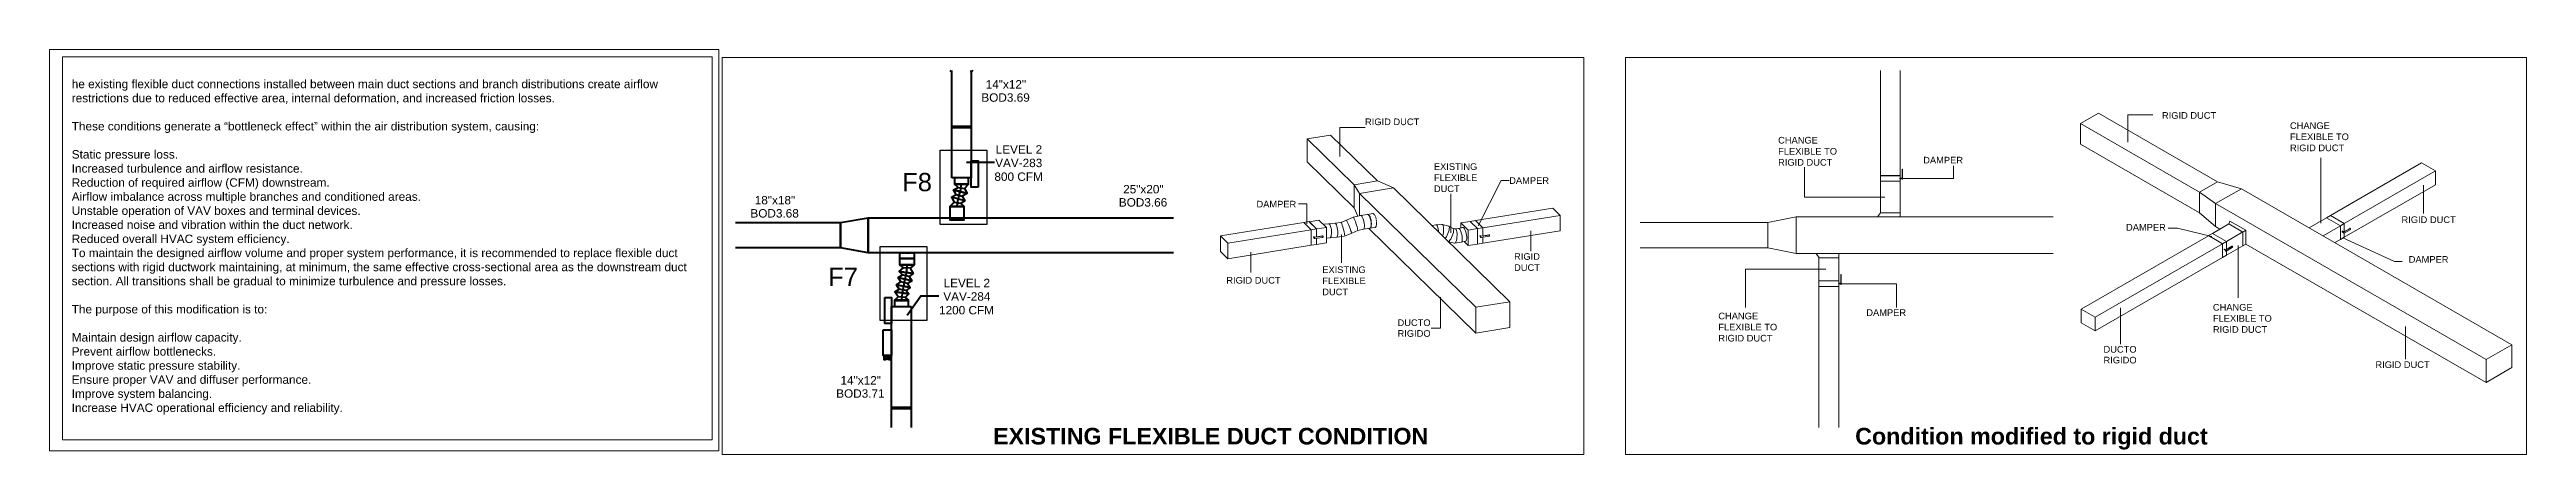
# Model space of a CAD drawing. Header units: metres. Extents: x 39 to 278, y -7 to 151.
# Drawn here: x 233.54 to 278.18, y 21.25 to 28.56 of the extents above; entities that cross this region are included whole.
import ezdxf

# ---------------------------------------------------------------- set-up
doc = ezdxf.new("R2010")
doc.units = ezdxf.units.M
doc.layers.add('DETALLE FORD_dwg', color=7, linetype='Continuous', lineweight=5, true_color=0x767676)
for name, color, linetype, lineweight in [('G-ANNO-TEXT', 7, 'Continuous', 5), ('HVAC - Ductos', 5, 'Continuous', 50), ('M-HVAC-DUCT', 7, 'Continuous', 5)]:
    doc.layers.add(name, color=color, linetype=linetype, lineweight=lineweight)
doc.layers.add('PDF_Geometry', color=7, linetype='Continuous', true_color=0xaaaaaa)
doc.layers.add('PDF_Text', color=7, linetype='Continuous')
doc.layers.add('pie de plano', color=7, linetype='Continuous')
doc.styles.add('Arial', font='arial.ttf', dxfattribs={"height": 0.329893})
doc.styles.add('Arial_1', font='arial.ttf', dxfattribs={"height": 0.151898})
doc.styles.add('Arial_2', font='arial.ttf', dxfattribs={"height": 0.12})
doc.styles.add('PDF Helvetica', font='')
doc.styles.get('PDF Helvetica').set_extended_font_data('Helvetica')

# ---------------------------------------------------------------- blocks, each defined once
blk = doc.blocks.new('DETALLE FORD_dwg-3090271-PLANTA BAJA')
at = {"layer": 'HVAC - Ductos'}
for p, q in [((29.201, -95.072), (29.7, -95.072)), ((27.428, -96.076), (32.927, -96.076))]:
    blk.add_line(p, q, dxfattribs=at)
at = {"layer": 'HVAC - Ductos', "flags": 128}
for points in [[(28.9, -93.416), (28.931, -93.446), (28.931, -93.416)], [(29.283, -93.416), (29.283, -94.431), (28.931, -94.431), (28.931, -93.416)], [(29.313, -93.416), (29.283, -93.446), (29.283, -93.416)], [(29.045, -95.531), (28.981, -95.471), (29.233, -95.471), (29.16, -95.549), (29.21, -95.636), (28.963, -95.572), (29.045, -95.531), (29.16, -95.549)], [(28.981, -95.471), (28.985, -95.471), (29.004, -95.471), (29.031, -95.471), (29.068, -95.471), (29.105, -95.471), (29.146, -95.471), (29.182, -95.471), (29.21, -95.471), (29.228, -95.471), (29.233, -95.471)], [(29.027, -95.874), (29.04, -95.773), (29.068, -95.673), (29.095, -95.572), (29.105, -95.471)], [(28.976, -95.796), (28.898, -95.874), (28.898, -96.076)], [(29.013, -95.654), (28.963, -95.572), (29.21, -95.636), (29.123, -95.686), (29.169, -95.773), (28.926, -95.705), (29.013, -95.654), (29.123, -95.686)], [(29.155, -96.076), (29.155, -95.874), (29.091, -95.81), (29.169, -95.773), (28.926, -95.705), (28.976, -95.796), (29.091, -95.81)], [(25.035, -96.163), (26.924, -96.163), (26.924, -96.621), (25.035, -96.621)], [(32.927, -96.708), (27.428, -96.708), (27.428, -96.076)], [(28.898, -96.076), (28.898, -96.113), (28.903, -96.113), (28.917, -96.113), (28.935, -96.113), (28.963, -96.113), (28.995, -96.113), (29.027, -96.113), (29.059, -96.113), (29.091, -96.113), (29.118, -96.113), (29.137, -96.113), (29.15, -96.113), (29.155, -96.113), (29.155, -96.076)], [(28.184, -96.988), (28.239, -97.079), (27.987, -97.043), (28.06, -96.978), (27.996, -96.928), (28.252, -96.928), (27.996, -96.928), (27.996, -96.809), (27.996, -96.708), (28, -96.708)], [(28.005, -96.708), (28.01, -96.708), (28.014, -96.708)], [(28.019, -96.708), (28.023, -96.708), (28.028, -96.708)], [(28.037, -96.708), (28.046, -96.708), (28.055, -96.708)], [(28.248, -96.708), (28.252, -96.708), (28.252, -96.809), (28.252, -96.928), (28.184, -96.988), (28.06, -96.978)], [(28.065, -96.708), (28.069, -96.708), (28.083, -96.708)], [(28.092, -96.708), (28.097, -96.708), (28.124, -96.708), (28.152, -96.708), (28.156, -96.708)], [(28.165, -96.708), (28.179, -96.708), (28.184, -96.708)], [(28.193, -96.708), (28.202, -96.708), (28.207, -96.708)], [(28.216, -96.708), (28.22, -96.708), (28.23, -96.708)], [(28.234, -96.708), (28.239, -96.708), (28.243, -96.708)], [(28.11, -97.386), (28.161, -97.45), (27.909, -97.414), (27.987, -97.363), (27.936, -97.285), (28.184, -97.336), (28.11, -97.386), (27.987, -97.363)], [(28.133, -97.263), (28.184, -97.336), (27.936, -97.285), (28.014, -97.235), (27.964, -97.157), (28.211, -97.212), (28.133, -97.263), (28.014, -97.235)], [(28.165, -97.134), (28.211, -97.212), (27.964, -97.157), (28.042, -97.107), (27.987, -97.043), (28.239, -97.079), (28.165, -97.134), (28.042, -97.107)], [(28.124, -96.928), (28.115, -97.056), (28.087, -97.185), (28.06, -97.308), (28.037, -97.437), (28.028, -97.565)], [(28.092, -97.515), (28.152, -97.565), (27.9, -97.565), (27.968, -97.505), (27.909, -97.414), (28.161, -97.45), (28.092, -97.515), (27.968, -97.505)], [(28.152, -97.565), (28.147, -97.565), (28.129, -97.565), (28.101, -97.565), (28.065, -97.565), (28.028, -97.565), (27.987, -97.565), (27.95, -97.565), (27.923, -97.565), (27.904, -97.565), (27.9, -97.565)], [(28.129, -97.835), (28.376, -97.487), (28.701, -97.487)], [(27.703, -98.559), (27.767, -98.559), (27.762, -98.564), (27.707, -98.564), (27.707, -98.568), (27.762, -98.568), (27.758, -98.573), (27.707, -98.573), (27.707, -98.577), (27.758, -98.577), (27.753, -98.582), (27.707, -98.582), (27.707, -98.587), (27.748, -98.587), (27.748, -98.591), (27.707, -98.591), (27.707, -98.596), (27.744, -98.596), (27.744, -98.6), (27.707, -98.6), (27.707, -98.605), (27.739, -98.605), (27.735, -98.61), (27.707, -98.61), (27.707, -98.614), (27.735, -98.614), (27.73, -98.619), (27.707, -98.619), (27.707, -98.623), (27.73, -98.623), (27.726, -98.628), (27.707, -98.628), (27.707, -98.632), (27.726, -98.632), (27.73, -98.628), (27.73, -98.637), (27.735, -98.637), (27.735, -98.623), (27.739, -98.614), (27.739, -98.637), (27.744, -98.637), (27.744, -98.605), (27.748, -98.596), (27.748, -98.632), (27.753, -98.632), (27.753, -98.591), (27.762, -98.577), (27.762, -98.628), (27.762, -98.573), (27.767, -98.573), (27.771, -98.573), (27.771, -98.628), (27.771, -98.573), (27.776, -98.573), (27.781, -98.573), (27.781, -98.628), (27.785, -98.628), (27.785, -98.577), (27.79, -98.591), (27.79, -98.632), (27.794, -98.632), (27.794, -98.596), (27.799, -98.605), (27.799, -98.637), (27.803, -98.637), (27.803, -98.614), (27.813, -98.623), (27.813, -98.637), (27.813, -98.628), (27.817, -98.632), (27.835, -98.632), (27.835, -98.628), (27.817, -98.628), (27.817, -98.623), (27.835, -98.623), (27.835, -98.619), (27.813, -98.619), (27.808, -98.614), (27.835, -98.614), (27.835, -98.61), (27.808, -98.61), (27.803, -98.605), (27.835, -98.605), (27.835, -98.6), (27.803, -98.6), (27.799, -98.596), (27.835, -98.596), (27.835, -98.591), (27.794, -98.591), (27.794, -98.587), (27.835, -98.587), (27.835, -98.582), (27.79, -98.582), (27.79, -98.577), (27.835, -98.577), (27.835, -98.573), (27.785, -98.573), (27.781, -98.568), (27.835, -98.568), (27.835, -98.564), (27.781, -98.564), (27.781, -98.559), (27.84, -98.559)], [(27.776, -98.559), (27.776, -98.564), (27.776, -98.568), (27.771, -98.568), (27.771, -98.564), (27.767, -98.564), (27.771, -98.559)], [(27.849, -99.863), (27.849, -99.517), (28.202, -99.517), (28.202, -99.863)]]:
    blk.add_lwpolyline(points, dxfattribs=at)
for points in [[(28.931, -94.445), (28.931, -94.431), (29.283, -94.431), (29.283, -94.445)], [(28.931, -95.357), (28.931, -94.445), (29.283, -94.445), (29.283, -95.357)], [(29.407, -95.522), (29.283, -95.522), (29.283, -95.05), (29.407, -95.05)], [(28.981, -95.467), (28.985, -95.467), (29.004, -95.467), (29.031, -95.467), (29.068, -95.467), (29.105, -95.467), (29.146, -95.467), (29.178, -95.467), (29.21, -95.467), (29.224, -95.467), (29.233, -95.467), (29.233, -95.357), (29.228, -95.357), (29.215, -95.357), (29.196, -95.357), (29.169, -95.357), (29.141, -95.357), (29.105, -95.357), (29.073, -95.357), (29.045, -95.357), (29.018, -95.357), (28.999, -95.357), (28.985, -95.357), (28.981, -95.357), (28.981, -95.467), (28.981, -95.471), (28.985, -95.471), (29.004, -95.471), (29.031, -95.471), (29.068, -95.471), (29.105, -95.471), (29.146, -95.471), (29.182, -95.471), (29.21, -95.471), (29.228, -95.471), (29.233, -95.471), (29.233, -95.467), (29.224, -95.467), (29.21, -95.467), (29.178, -95.467), (29.146, -95.467), (29.105, -95.467), (29.068, -95.467), (29.031, -95.467), (29.004, -95.467), (28.985, -95.467), (28.981, -95.467), (28.985, -95.467), (28.999, -95.467), (29.018, -95.467), (29.045, -95.467), (29.073, -95.467), (29.105, -95.467), (29.141, -95.467), (29.169, -95.467), (29.196, -95.467), (29.215, -95.467), (29.228, -95.467), (29.233, -95.467), (29.228, -95.467), (29.215, -95.467), (29.196, -95.467), (29.169, -95.467), (29.141, -95.467), (29.105, -95.467), (29.073, -95.467), (29.045, -95.467), (29.018, -95.467), (28.999, -95.467), (28.985, -95.467)], [(29.155, -95.874), (29.15, -95.874), (29.137, -95.874), (29.118, -95.874), (29.091, -95.874), (29.059, -95.874), (29.027, -95.874), (28.995, -95.874), (28.963, -95.874), (28.935, -95.874), (28.917, -95.874), (28.903, -95.874), (28.898, -95.874), (28.903, -95.874), (28.917, -95.874), (28.935, -95.874), (28.963, -95.874), (28.995, -95.874), (29.027, -95.874), (29.059, -95.874), (29.091, -95.874), (29.118, -95.874), (29.137, -95.874), (29.15, -95.874), (29.155, -95.874), (28.898, -95.874)], [(27.428, -96.708), (26.924, -96.621), (26.924, -96.163), (27.428, -96.076)], [(27.996, -96.809), (28, -96.809), (28.014, -96.809), (28.032, -96.809), (28.06, -96.809), (28.092, -96.809), (28.124, -96.809), (28.156, -96.809), (28.188, -96.809), (28.211, -96.809), (28.234, -96.809), (28.248, -96.809), (28.252, -96.809), (28.248, -96.809), (28.234, -96.809), (28.211, -96.809), (28.188, -96.809), (28.156, -96.809), (28.124, -96.809), (28.092, -96.809), (28.06, -96.809), (28.032, -96.809), (28.014, -96.809), (28, -96.809)], [(27.996, -96.928), (28, -96.928), (28.014, -96.928), (28.032, -96.928), (28.06, -96.928), (28.092, -96.928), (28.124, -96.928), (28.156, -96.928), (28.188, -96.928), (28.211, -96.928), (28.234, -96.928), (28.248, -96.928), (28.252, -96.928), (28.248, -96.928), (28.234, -96.928), (28.211, -96.928), (28.188, -96.928), (28.156, -96.928), (28.124, -96.928), (28.092, -96.928), (28.06, -96.928), (28.032, -96.928), (28.014, -96.928), (28, -96.928)], [(27.726, -97.515), (27.849, -97.515), (27.849, -97.982), (27.726, -97.982)], [(28.202, -97.68), (28.202, -99.503), (27.849, -99.503), (27.849, -97.68)], [(28.152, -97.57), (28.147, -97.57), (28.129, -97.57), (28.101, -97.57), (28.065, -97.57), (28.028, -97.57), (27.987, -97.57), (27.95, -97.57), (27.923, -97.57), (27.909, -97.57), (27.9, -97.57), (27.9, -97.68), (27.904, -97.68), (27.918, -97.68), (27.936, -97.68), (27.964, -97.68), (27.991, -97.68), (28.028, -97.68), (28.06, -97.68), (28.087, -97.68), (28.115, -97.68), (28.133, -97.68), (28.147, -97.68), (28.152, -97.68), (28.152, -97.57), (28.152, -97.565), (28.147, -97.565), (28.129, -97.565), (28.101, -97.565), (28.065, -97.565), (28.028, -97.565), (27.987, -97.565), (27.95, -97.565), (27.923, -97.565), (27.904, -97.565), (27.9, -97.565), (27.9, -97.57), (27.909, -97.57), (27.923, -97.57), (27.95, -97.57), (27.987, -97.57), (28.028, -97.57), (28.065, -97.57), (28.101, -97.57), (28.129, -97.57), (28.147, -97.57), (28.152, -97.57), (28.147, -97.57), (28.133, -97.57), (28.115, -97.57), (28.087, -97.57), (28.06, -97.57), (28.028, -97.57), (27.991, -97.57), (27.964, -97.57), (27.936, -97.57), (27.918, -97.57), (27.904, -97.57), (27.9, -97.57), (27.904, -97.57), (27.918, -97.57), (27.936, -97.57), (27.964, -97.57), (27.991, -97.57), (28.028, -97.57), (28.06, -97.57), (28.087, -97.57), (28.115, -97.57), (28.133, -97.57), (28.147, -97.57)], [(27.693, -98.101), (27.849, -98.101), (27.849, -98.559), (27.693, -98.559)], [(28.202, -99.503), (28.202, -99.517), (27.849, -99.517), (27.849, -99.503)]]:
    blk.add_lwpolyline(points, close=True, dxfattribs=at)
at = {"layer": 'PDF_Geometry', "color": 234, "true_color": 0xa50052, "flags": 128}
for points in [[(28.726, -94.857), (29.564, -94.857), (29.564, -96.195), (28.726, -96.195)], [(27.644, -96.592), (28.482, -96.592), (28.482, -97.93), (27.644, -97.93)]]:
    blk.add_lwpolyline(points, close=True, dxfattribs=at)
at = {"layer": 'PDF_Text', "char_height": 0.1519, "attachment_point": 1, "line_spacing_factor": 0.941778, "style": 'Arial_1'}
for s, insert, width in [('14"x12"', (29.544, -93.592), 0.87033), ('BOD3.69', (29.466, -93.83), 1.04328), ('VAV-283', (29.715, -95.01), 1.01538), ('LEVEL 2', (29.724, -94.767), 1.00236), ('800 CFM', (29.701, -95.258), 1.04142), ('25"x20"', (32.022, -95.484), 0.87033), ('BOD3.68', (25.303, -95.92), 1.04328), ('18"x18"', (25.381, -95.682), 0.87033), ('BOD3.66', (31.944, -95.722), 1.04328), ('LEVEL 2', (28.785, -97.177), 1.00236), ('1200 CFM', (28.703, -97.668), 1.18275), ('VAV-284', (28.78, -97.42), 1.01538), ('14"x12"', (26.927, -98.934), 0.87033), ('BOD3.71', (26.849, -99.172), 1.04328)]:
    blk.add_mtext(s, dxfattribs=dict(at, insert=insert, width=width))
at = {"layer": 'PDF_Text', "color": 234, "true_color": 0xa50052, "char_height": 0.3299, "width": 0.64218, "attachment_point": 1, "line_spacing_factor": 0.941778, "style": 'Arial'}
for s, insert in [('F8', (28.038, -95.267)), ('F7', (26.705, -96.977))]:
    blk.add_mtext(s, dxfattribs=dict(at, insert=insert))
blk = doc.blocks.new('REDUCCIÓN RECTANGULAR PARA DUCTO DE AIRE ACONDICIONADO - LONGITUD - 30 cm 3-3090626-001')
at = {"layer": 'M-HVAC-DUCT', "color": 5, "true_color": 0x0000ff}
for p, q in [((664.786, -614.789), (665.21, -614.721)), ((664.883, -614.945), (664.786, -614.789)), ((664.786, -615.209), (664.786, -614.789)), ((665.21, -614.721), (665.495, -614.846)), ((664.857, -615.356), (664.786, -615.209)), ((665.495, -614.846), (664.883, -614.945)), ((664.883, -614.945), (664.883, -615.35))]:
    blk.add_line(p, q, dxfattribs=at)
blk = doc.blocks.new('CONEXION A RAMAL REDONDA - Standard-3092967-001')
at = {"layer": 'M-HVAC-DUCT', "color": 5, "true_color": 0x0000ff}
for p, q in [((665.123, -615.309), (665.027, -615.325)), ((665.07, -615.575), (665.166, -615.559)), ((665.131, -615.307), (665.123, -615.309)), ((665.166, -615.559), (665.174, -615.558))]:
    blk.add_line(p, q, dxfattribs=at)
for points in [[(665.049, -615.333, 0), (665.036, -615.325, 0), (665.024, -615.326, 0)], [(665.099, -615.496, 0), (665.097, -615.465, 0), (665.092, -615.432, 0), (665.084, -615.4, 0), (665.074, -615.372, 0), (665.062, -615.349, 0), (665.049, -615.333, 0)], [(665.068, -615.575, 0), (665.074, -615.574, 0), (665.084, -615.565, 0), (665.092, -615.548, 0), (665.097, -615.525, 0), (665.099, -615.496, 0)]]:
    blk.add_polyline3d(points, dxfattribs=at)
blk = doc.blocks.new('COMPUERTA RECTANGULAR - Standard-3095176-001')
at = {"layer": 'M-HVAC-DUCT', "color": 5, "true_color": 0x0000ff}
for p, q in [((663.974, -615.456), (663.88, -615.471)), ((664.014, -615.602), (663.88, -615.471)), ((663.974, -615.456), (664.108, -615.587)), ((664.014, -615.602), (664.108, -615.587)), ((664.014, -615.882), (664.014, -615.602)), ((664.108, -615.587), (664.108, -615.732)), ((664.108, -615.867), (664.014, -615.882)), ((664.056, -615.739), (664.071, -615.753)), ((664.08, -615.744), (664.065, -615.73)), ((664.066, -615.758), (664.069, -615.76)), ((664.075, -615.737), (664.216, -615.714)), ((664.219, -615.717), (664.078, -615.739)), ((664.078, -615.763), (664.219, -615.74)), ((664.108, -615.758), (664.108, -615.867)), ((664.228, -615.719), (664.225, -615.717))]:
    blk.add_line(p, q, dxfattribs=at)
for points in [[(664.055, -615.736, 0), (664.055, -615.734, 0), (664.056, -615.733, 0), (664.057, -615.731, 0), (664.058, -615.73, 0), (664.059, -615.729, 0), (664.061, -615.729, 0), (664.062, -615.729, 0), (664.064, -615.729, 0), (664.065, -615.73, 0)], [(664.057, -615.739, 0), (664.056, -615.738, 0), (664.055, -615.737, 0), (664.055, -615.736, 0)], [(664.067, -615.758, 0), (664.065, -615.756, 0), (664.064, -615.754, 0), (664.063, -615.751, 0), (664.064, -615.747, 0), (664.065, -615.744, 0), (664.067, -615.742, 0), (664.069, -615.74, 0), (664.072, -615.738, 0), (664.075, -615.737, 0)], [(664.078, -615.739, 0), (664.074, -615.74, 0), (664.072, -615.742, 0), (664.069, -615.744, 0), (664.067, -615.747, 0), (664.066, -615.75, 0), (664.066, -615.753, 0), (664.066, -615.756, 0), (664.067, -615.758, 0), (664.069, -615.761, 0), (664.072, -615.762, 0), (664.074, -615.763, 0), (664.078, -615.763, 0)], [(664.216, -615.714, 0), (664.219, -615.714, 0), (664.222, -615.715, 0), (664.225, -615.716, 0)], [(664.219, -615.74, 0), (664.222, -615.739, 0), (664.225, -615.737, 0), (664.227, -615.735, 0), (664.229, -615.732, 0), (664.23, -615.729, 0), (664.23, -615.726, 0), (664.23, -615.723, 0), (664.229, -615.721, 0), (664.227, -615.719, 0), (664.225, -615.717, 0), (664.222, -615.716, 0), (664.219, -615.717, 0)]]:
    blk.add_polyline3d(points, dxfattribs=at)
blk = doc.blocks.new('REDUCCIÓN RECTANGULAR PARA DUCTO DE AIRE ACONDICIONADO - LONGITUD - 30 cm 3-3090626-PLANTA BAJA Copy 1')
at = {"layer": 'M-HVAC-DUCT', "color": 5, "true_color": 0x0000ff}
for p, q in [((0, 0.3302), (0.508, 0.2286)), ((0, -0.3302), (0, 0.3302)), ((0.508, 0.2286), (0.508, -0.2286)), ((0.508, -0.2286), (0, -0.3302))]:
    blk.add_line(p, q, dxfattribs=at)
blk = doc.blocks.new('REDUCCIÓN RECTANGULAR PARA DUCTO DE AIRE ACONDICIONADO - LONGITUD - 10 cm-3093643-PLANTA BAJA Copy 1')
at = {"layer": 'M-HVAC-DUCT', "color": 96, "true_color": 0x008000}
for p, q in [((0, 0.1778), (0.0762, 0.1778)), ((0, -0.1778), (0, 0.1778)), ((0.0762, -0.2286), (0, -0.1778))]:
    blk.add_line(p, q, dxfattribs=at)
blk = doc.blocks.new('REDUCCIÓN RECTANGULAR PARA DUCTO DE AIRE ACONDICIONADO - LONGITUD - 10 cm-3093738-PLANTA BAJA Copy 1')
at = {"layer": 'M-HVAC-DUCT', "color": 96, "true_color": 0x008000}
for p, q in [((0, 0.1778), (0.0762, 0.2286)), ((0, -0.1778), (0, 0.1778)), ((0.0762, -0.1778), (0, -0.1778))]:
    blk.add_line(p, q, dxfattribs=at)
blk = doc.blocks.new('COMPUERTA RECTANGULAR - Standard-3095176-PLANTA BAJA Copy 1')
at = {"layer": 'M-HVAC-DUCT', "color": 96, "true_color": 0x008000}
for p, q in [((-0.165, 0.222), (-0.165, 0.216)), ((-0.165, 0.222), (-0.152, 0.222)), ((-0.152, 0.216), (-0.165, 0.216)), ((-0.152, 0.222), (0, 0.222)), ((0, 0.216), (-0.152, 0.216)), ((-0.05, -0.178), (-0.05, 0.178)), ((0.051, 0.178), (-0.05, 0.178)), ((-0.006, 0.216), (-0.006, 0.178)), ((0, 0.222), (0.013, 0.222)), ((0.013, 0.216), (0, 0.216)), ((0.006, 0.178), (0.006, 0.216)), ((0.013, 0.216), (0.013, 0.222)), ((0.051, 0.178), (0.051, -0.178)), ((-0.05, -0.178), (0.051, -0.178))]:
    blk.add_line(p, q, dxfattribs=at)
blk = doc.blocks.new('REDUCCIÓN RECTANGULAR PARA DUCTO DE AIRE ACONDICIONADO - LONGITUD - 30 cm 3-3090626-002')
at = {"layer": 'M-HVAC-DUCT', "color": 5, "true_color": 0x0000ff}
for p, q in [((1232.81, -683.705), (1233.133, -683.518)), ((1233.133, -683.518), (1233.565, -683.643)), ((1233.098, -683.912), (1232.81, -683.705)), ((1232.81, -684.078), (1232.81, -683.705)), ((1233.565, -683.643), (1233.098, -683.912)), ((1233.098, -683.912), (1233.098, -684.327)), ((1233.098, -684.327), (1232.81, -684.078))]:
    blk.add_line(p, q, dxfattribs=at)
blk = doc.blocks.new('REDUCCIÓN RECTANGULAR PARA DUCTO DE AIRE ACONDICIONADO - LONGITUD - 10 cm-3093738-002')
at = {"layer": 'M-HVAC-DUCT', "color": 96, "true_color": 0x008000}
for p, q in [((1233.337, -684.279), (1233.355, -684.227)), ((1233.588, -684.424), (1233.337, -684.279)), ((1233.355, -684.227), (1233.642, -684.393)), ((1233.642, -684.393), (1233.588, -684.424)), ((1233.588, -684.673), (1233.588, -684.424)), ((1233.642, -684.393), (1233.642, -684.641)), ((1233.588, -684.673), (1233.642, -684.641))]:
    blk.add_line(p, q, dxfattribs=at)
blk = doc.blocks.new('COMPUERTA RECTANGULAR - Standard-3095176-002')
at = {"layer": 'M-HVAC-DUCT', "color": 96, "true_color": 0x008000}
for p, q in [((1235.168, -684.125), (1235.096, -684.166)), ((1235.348, -684.312), (1235.096, -684.166)), ((1235.168, -684.125), (1235.419, -684.27)), ((1235.348, -684.312), (1235.419, -684.27)), ((1235.348, -684.56), (1235.348, -684.312)), ((1235.38, -684.421), (1235.407, -684.436)), ((1235.414, -684.425), (1235.387, -684.41)), ((1235.404, -684.442), (1235.409, -684.445)), ((1235.41, -684.421), (1235.518, -684.358)), ((1235.523, -684.361), (1235.415, -684.423)), ((1235.415, -684.444), (1235.523, -684.382)), ((1235.419, -684.27), (1235.419, -684.416)), ((1235.419, -684.441), (1235.419, -684.519)), ((1235.529, -684.36), (1235.525, -684.358)), ((1235.419, -684.519), (1235.348, -684.56))]:
    blk.add_line(p, q, dxfattribs=at)
for points in [[(1235.379, -684.418, 0), (1235.379, -684.417, 0), (1235.38, -684.415, 0), (1235.38, -684.414, 0), (1235.381, -684.412, 0), (1235.382, -684.411, 0), (1235.383, -684.41, 0), (1235.385, -684.41, 0), (1235.386, -684.41, 0), (1235.387, -684.41, 0)], [(1235.38, -684.421, 0), (1235.38, -684.42, 0), (1235.379, -684.419, 0), (1235.379, -684.418, 0)], [(1235.404, -684.442, 0), (1235.403, -684.441, 0), (1235.402, -684.439, 0), (1235.401, -684.436, 0), (1235.402, -684.433, 0), (1235.403, -684.43, 0), (1235.404, -684.427, 0), (1235.406, -684.425, 0), (1235.408, -684.422, 0), (1235.41, -684.421, 0)], [(1235.415, -684.423, 0), (1235.413, -684.425, 0), (1235.41, -684.427, 0), (1235.409, -684.43, 0), (1235.407, -684.433, 0), (1235.406, -684.436, 0), (1235.406, -684.439, 0), (1235.406, -684.441, 0), (1235.407, -684.443, 0), (1235.409, -684.445, 0), (1235.41, -684.445, 0), (1235.413, -684.445, 0), (1235.415, -684.444, 0)], [(1235.518, -684.358, 0), (1235.521, -684.357, 0), (1235.523, -684.357, 0), (1235.525, -684.358, 0)], [(1235.523, -684.382, 0), (1235.525, -684.38, 0), (1235.527, -684.378, 0), (1235.529, -684.375, 0), (1235.53, -684.372, 0), (1235.531, -684.369, 0), (1235.532, -684.366, 0), (1235.531, -684.364, 0), (1235.53, -684.362, 0), (1235.529, -684.36, 0), (1235.527, -684.36, 0), (1235.525, -684.36, 0), (1235.523, -684.361, 0)]]:
    blk.add_polyline3d(points, dxfattribs=at)

msp = doc.modelspace()

# ---------------------------------------------------------------- linework, layer by layer
at = {"lineweight": 0}
for points in [[(245.657, 28.412), (261.192, 28.412), (261.192, 21.248), (245.657, 21.248)], [(261.944, 28.412), (278.184, 28.412), (278.184, 21.248), (261.944, 21.248)]]:
    msp.add_lwpolyline(points, close=True, dxfattribs=at)
at = {"layer": 'G-ANNO-TEXT'}
for p, q in [((270.997, 27.38), (271.45, 27.38)), ((270.997, 26.885), (270.997, 27.38)), ((256.794, 27.153), (257.248, 27.153)), ((256.794, 26.625), (256.794, 27.153)), ((265.172, 25.89), (265.172, 26.432)), ((267.856, 26.229), (267.856, 26.461)), ((274.477, 25.421), (274.477, 26.605)), ((258.792, 25.251), (258.792, 25.956)), ((259.288, 25.378), (259.703, 26.193)), ((259.703, 26.193), (259.847, 26.193)), ((266.884, 26.229), (267.856, 26.229)), ((276.328, 26.107), (276.328, 25.599)), ((256.198, 25.774), (256.049, 25.774)), ((256.198, 25.409), (256.198, 25.774)), ((266.62, 25.89), (265.172, 25.89)), ((256.825, 25.217), (256.825, 24.705)), ((260.239, 25.283), (260.239, 24.916)), ((271.895, 25.332), (271.728, 25.332)), ((272.513, 25.182), (271.895, 25.332)), ((272.986, 25.02), (272.986, 24.076)), ((274.874, 25.158), (275.807, 24.73)), ((255.191, 24.901), (255.191, 24.534)), ((264.107, 24.594), (264.107, 23.904)), ((265.555, 24.594), (264.107, 24.594)), ((275.807, 24.73), (275.942, 24.73)), ((265.785, 24.328), (266.83, 24.328)), ((266.83, 24.328), (266.83, 23.904)), ((258.607, 24.089), (258.607, 23.528)), ((270.864, 23.896), (270.864, 23.241)), ((258.607, 23.528), (258.441, 23.528)), ((276.003, 23.56), (276.003, 22.967))]:
    msp.add_line(p, q, dxfattribs=at)
at = {"layer": 'M-HVAC-DUCT', "color": 5, "true_color": 0x0000ff}
for p, q in [((266.538, 28.181), (266.538, 26.282)), ((266.894, 28.181), (266.894, 26.282)), ((270.145, 27.223), (270.468, 27.41)), ((270.468, 27.41), (272.615, 26.17)), ((256.202, 26.947), (256.626, 27.015)), ((256.202, 26.528), (256.202, 26.947)), ((256.202, 26.947), (257.05, 26.117)), ((256.626, 27.015), (257.474, 26.186)), ((270.145, 26.85), (270.145, 27.223)), ((270.145, 27.223), (272.291, 25.983)), ((272.291, 25.61), (270.145, 26.85)), ((257.05, 25.698), (256.202, 26.528)), ((276.293, 26.512), (274.649, 25.563)), ((276.545, 26.367), (274.9, 25.418)), ((276.293, 26.512), (276.545, 26.367)), ((276.545, 26.367), (276.545, 26.118)), ((257.474, 26.186), (257.05, 26.117)), ((257.05, 26.117), (257.05, 25.698)), ((257.147, 25.962), (257.759, 26.06)), ((257.147, 25.556), (257.147, 25.962)), ((257.147, 25.962), (259.247, 23.907)), ((257.759, 26.06), (259.858, 24.006)), ((266.894, 26.282), (266.538, 26.282)), ((272.615, 26.17), (272.291, 25.983)), ((272.291, 25.983), (272.291, 25.61)), ((272.579, 25.776), (273.046, 26.046)), ((273.046, 26.046), (277.922, 23.23)), ((276.545, 26.118), (274.9, 25.169)), ((256.418, 25.479), (256.238, 25.45)), ((256.371, 25.319), (256.238, 25.45)), ((256.418, 25.479), (256.552, 25.348)), ((257.395, 25.599), (257.388, 25.598)), ((259.145, 25.456), (258.975, 25.428)), ((259.145, 25.456), (259.278, 25.325)), ((260.632, 25.696), (259.238, 25.471)), ((259.372, 25.34), (259.238, 25.471)), ((260.766, 25.565), (259.372, 25.34)), ((260.632, 25.696), (260.766, 25.565)), ((260.766, 25.565), (260.766, 25.285)), ((265.017, 24.876), (265.017, 25.536)), ((265.017, 25.536), (269.652, 25.536)), ((272.579, 25.361), (272.579, 25.776)), ((272.579, 25.776), (277.455, 22.961)), ((274.9, 25.418), (274.649, 25.563)), ((256.144, 25.435), (254.642, 25.193)), ((254.776, 25.062), (254.642, 25.193)), ((254.642, 25.193), (254.642, 24.913)), ((256.278, 25.304), (254.776, 25.062)), ((254.776, 24.782), (254.776, 25.062)), ((256.278, 25.025), (254.776, 24.782)), ((256.144, 25.435), (256.278, 25.304)), ((256.278, 25.304), (256.278, 25.025)), ((256.552, 25.348), (256.371, 25.319)), ((256.371, 25.175), (256.371, 25.319)), ((256.371, 25.04), (256.371, 25.149)), ((256.552, 25.069), (256.371, 25.04)), ((256.552, 25.348), (256.552, 25.069)), ((259.247, 23.441), (257.317, 25.329)), ((257.429, 25.347), (257.438, 25.349)), ((259.108, 25.297), (258.975, 25.428)), ((258.975, 25.428), (258.975, 25.338)), ((259.033, 25.091), (259.108, 25.018)), ((259.278, 25.325), (259.108, 25.297)), ((259.108, 25.018), (259.108, 25.297)), ((259.278, 25.045), (259.108, 25.018)), ((259.278, 25.325), (259.278, 25.045)), ((259.372, 25.195), (259.372, 25.34)), ((260.766, 25.285), (259.372, 25.06)), ((259.372, 25.06), (259.372, 25.169)), ((262.209, 25.435), (264.509, 25.435)), ((264.509, 25.435), (264.509, 24.977)), ((272.452, 25.198), (270.157, 23.873)), ((272.704, 25.053), (270.408, 23.728)), ((272.452, 25.198), (272.704, 25.053)), ((272.657, 25.316), (272.579, 25.361)), ((272.704, 25.053), (272.704, 24.804)), ((277.455, 22.546), (273.124, 25.047)), ((274.9, 25.273), (274.9, 25.418)), ((274.9, 25.169), (274.9, 25.247)), ((254.642, 24.913), (254.776, 24.782)), ((262.209, 24.977), (264.509, 24.977)), ((265.017, 24.876), (269.652, 24.876)), ((272.704, 24.804), (270.408, 23.479)), ((265.431, 24.282), (265.787, 24.282)), ((265.431, 24.282), (265.431, 21.734)), ((265.787, 24.282), (265.787, 21.734)), ((259.858, 24.006), (259.247, 23.907)), ((259.247, 23.907), (259.247, 23.441)), ((259.858, 23.539), (259.858, 24.006)), ((270.408, 23.728), (270.157, 23.873)), ((270.157, 23.873), (270.157, 23.624)), ((270.408, 23.479), (270.408, 23.728)), ((259.247, 23.441), (259.858, 23.539)), ((270.157, 23.624), (270.408, 23.479)), ((277.922, 23.23), (277.455, 22.961)), ((277.922, 22.816), (277.922, 23.23)), ((277.455, 22.961), (277.455, 22.546)), ((277.455, 22.546), (277.922, 22.816))]:
    msp.add_line(p, q, dxfattribs=at)
at = {"layer": 'M-HVAC-DUCT', "color": 96, "true_color": 0x008000}
for p, q in [((266.538, 26.181), (266.894, 26.181)), ((266.538, 26.181), (266.538, 25.612)), ((266.894, 26.181), (266.894, 25.612)), ((266.894, 25.612), (266.538, 25.612)), ((274.577, 25.522), (274.265, 25.342)), ((274.577, 25.522), (274.829, 25.377)), ((272.818, 25.41), (272.524, 25.24)), ((272.775, 25.094), (272.524, 25.24)), ((273.07, 25.265), (272.775, 25.094)), ((272.775, 24.949), (272.775, 25.094)), ((273.07, 25.016), (272.775, 24.846)), ((272.818, 25.41), (273.07, 25.265)), ((273.07, 25.265), (273.07, 25.016)), ((274.829, 25.377), (274.517, 25.196)), ((274.829, 25.128), (274.732, 25.072)), ((274.829, 25.377), (274.829, 25.128)), ((265.431, 24.8), (265.787, 24.8)), ((265.431, 24.8), (265.431, 24.383)), ((265.787, 24.8), (265.787, 24.383)), ((272.775, 24.846), (272.775, 24.923)), ((265.787, 24.383), (265.431, 24.383))]:
    msp.add_line(p, q, dxfattribs=at)
at = {"layer": 'M-HVAC-DUCT'}
for p, q in [((256.913, 25.478), (256.812, 25.438)), ((257.036, 25.531), (256.913, 25.478)), ((256.913, 25.478), (256.913, 25.478)), ((257.171, 25.562), (257.037, 25.531)), ((257.288, 25.581), (257.172, 25.562)), ((257.291, 25.582), (257.288, 25.581)), ((256.592, 25.414), (256.496, 25.403)), ((256.552, 25.154), (256.615, 25.161)), ((256.71, 25.422), (256.593, 25.414)), ((256.615, 25.161), (256.738, 25.17)), ((256.812, 25.438), (256.709, 25.422)), ((256.739, 25.17), (256.879, 25.191)), ((256.879, 25.192), (257.01, 25.243)), ((257.01, 25.243), (257.116, 25.289)), ((257.116, 25.289), (257.221, 25.313)), ((257.22, 25.313), (257.33, 25.331)), ((257.33, 25.331), (257.334, 25.331)), ((258.528, 25.394), (258.45, 25.384)), ((258.472, 25.363), (258.463, 25.375)), ((258.638, 25.4), (258.528, 25.394)), ((258.756, 25.372), (258.641, 25.4)), ((258.752, 25.089), (258.862, 25.062)), ((258.836, 25.329), (258.759, 25.371)), ((258.878, 25.32), (258.834, 25.33)), ((258.843, 25.321), (258.836, 25.329)), ((258.866, 25.062), (258.98, 25.078)), ((258.934, 25.328), (258.874, 25.32)), ((259.01, 25.346), (258.933, 25.328)), ((258.98, 25.079), (259.059, 25.097)), ((259.023, 25.348), (259.011, 25.346)), ((259.059, 25.097), (259.063, 25.097))]:
    msp.add_line(p, q, dxfattribs=at)
for points in [[(256.913, 25.478, 0), (256.914, 25.476, 0), (256.919, 25.465, 0)], [(256.919, 25.465, 0), (256.926, 25.448, 0), (256.936, 25.425, 0), (256.948, 25.397, 0), (256.96, 25.367, 0), (256.973, 25.337, 0), (256.985, 25.308, 0)], [(257.036, 25.531, 0), (257.04, 25.53, 0), (257.046, 25.52, 0)], [(257.046, 25.52, 0), (257.054, 25.503, 0), (257.064, 25.48, 0), (257.074, 25.452, 0), (257.085, 25.421, 0), (257.095, 25.39, 0), (257.104, 25.359, 0)], [(257.169, 25.561, 0), (257.178, 25.561, 0), (257.188, 25.553, 0)], [(257.188, 25.553, 0), (257.198, 25.536, 0), (257.209, 25.513, 0), (257.218, 25.485, 0), (257.226, 25.453, 0), (257.232, 25.421, 0), (257.236, 25.389, 0)], [(257.285, 25.58, 0), (257.296, 25.58, 0), (257.309, 25.572, 0)], [(257.288, 25.581, 0), (257.3, 25.581, 0), (257.313, 25.573, 0)], [(257.309, 25.572, 0), (257.321, 25.556, 0), (257.333, 25.533, 0), (257.343, 25.505, 0), (257.351, 25.474, 0), (257.356, 25.441, 0), (257.357, 25.409, 0)], [(257.313, 25.573, 0), (257.326, 25.557, 0), (257.338, 25.534, 0), (257.348, 25.506, 0), (257.356, 25.475, 0), (257.361, 25.442, 0), (257.363, 25.41, 0)], [(256.589, 25.413, 0), (256.599, 25.412, 0), (256.609, 25.403, 0)], [(256.609, 25.403, 0), (256.619, 25.386, 0), (256.628, 25.363, 0), (256.636, 25.334, 0), (256.641, 25.302, 0), (256.643, 25.269, 0), (256.643, 25.237, 0)], [(256.643, 25.237, 0), (256.64, 25.208, 0), (256.635, 25.186, 0), (256.628, 25.169, 0), (256.619, 25.161, 0), (256.614, 25.161, 0)], [(256.707, 25.422, 0), (256.715, 25.421, 0), (256.723, 25.412, 0)], [(256.723, 25.412, 0), (256.731, 25.395, 0), (256.739, 25.371, 0), (256.746, 25.342, 0), (256.751, 25.31, 0), (256.755, 25.277, 0), (256.756, 25.245, 0)], [(256.756, 25.245, 0), (256.755, 25.217, 0), (256.752, 25.194, 0), (256.747, 25.178, 0), (256.741, 25.17, 0), (256.737, 25.17, 0)], [(256.811, 25.438, 0), (256.815, 25.436, 0), (256.821, 25.427, 0)], [(256.821, 25.427, 0), (256.829, 25.41, 0), (256.837, 25.386, 0), (256.846, 25.357, 0), (256.856, 25.326, 0), (256.864, 25.294, 0), (256.871, 25.263, 0)], [(256.871, 25.263, 0), (256.877, 25.236, 0), (256.88, 25.214, 0), (256.881, 25.199, 0), (256.88, 25.192, 0), (256.879, 25.191, 0)], [(256.985, 25.308, 0), (256.995, 25.282, 0), (257.003, 25.262, 0), (257.008, 25.249, 0), (257.01, 25.243, 0), (257.01, 25.243, 0)], [(257.104, 25.359, 0), (257.111, 25.333, 0), (257.115, 25.311, 0), (257.117, 25.296, 0), (257.116, 25.289, 0), (257.116, 25.289, 0)], [(257.236, 25.389, 0), (257.236, 25.361, 0), (257.234, 25.338, 0), (257.23, 25.322, 0), (257.223, 25.314, 0), (257.219, 25.313, 0)], [(257.357, 25.409, 0), (257.356, 25.381, 0), (257.351, 25.357, 0), (257.344, 25.341, 0), (257.334, 25.332, 0), (257.328, 25.33, 0)], [(257.363, 25.41, 0), (257.361, 25.382, 0), (257.356, 25.358, 0), (257.348, 25.341, 0), (257.338, 25.332, 0), (257.332, 25.331, 0)], [(258.463, 25.375, 0), (258.452, 25.383, 0), (258.451, 25.383, 0)], [(258.543, 25.385, 0), (258.533, 25.393, 0), (258.525, 25.393, 0)], [(258.574, 25.263, 0), (258.572, 25.284, 0), (258.567, 25.316, 0), (258.56, 25.345, 0), (258.552, 25.368, 0), (258.543, 25.385, 0)], [(258.651, 25.391, 0), (258.643, 25.399, 0), (258.634, 25.399, 0)], [(258.647, 25.191, 0), (258.648, 25.195, 0), (258.655, 25.224, 0)], [(258.655, 25.224, 0), (258.66, 25.256, 0), (258.663, 25.289, 0), (258.664, 25.321, 0), (258.662, 25.35, 0), (258.657, 25.374, 0), (258.651, 25.391, 0)], [(258.692, 25.146, 0), (258.701, 25.157, 0), (258.716, 25.179, 0), (258.73, 25.206, 0)], [(258.73, 25.206, 0), (258.743, 25.236, 0), (258.754, 25.267, 0), (258.762, 25.298, 0), (258.767, 25.325, 0), (258.768, 25.347, 0), (258.765, 25.363, 0)], [(258.749, 25.091, 0), (258.752, 25.091, 0), (258.764, 25.099, 0), (258.778, 25.115, 0), (258.793, 25.137, 0), (258.808, 25.164, 0)], [(258.765, 25.363, 0), (258.758, 25.371, 0), (258.755, 25.372, 0)], [(258.808, 25.164, 0), (258.821, 25.194, 0), (258.832, 25.225, 0), (258.84, 25.256, 0), (258.845, 25.283, 0), (258.846, 25.305, 0), (258.843, 25.321, 0)], [(258.859, 25.063, 0), (258.869, 25.063, 0), (258.878, 25.071, 0), (258.887, 25.088, 0), (258.895, 25.112, 0), (258.901, 25.141, 0)], [(258.889, 25.31, 0), (258.88, 25.319, 0), (258.876, 25.32, 0)], [(258.901, 25.141, 0), (258.905, 25.173, 0), (258.907, 25.207, 0), (258.906, 25.24, 0), (258.902, 25.269, 0), (258.896, 25.293, 0), (258.889, 25.31, 0)], [(258.951, 25.319, 0), (258.94, 25.327, 0), (258.931, 25.328, 0)], [(258.999, 25.155, 0), (258.996, 25.187, 0), (258.991, 25.219, 0), (258.983, 25.251, 0), (258.973, 25.279, 0), (258.962, 25.302, 0), (258.951, 25.319, 0)], [(258.978, 25.078, 0), (258.983, 25.079, 0), (258.991, 25.088, 0), (258.996, 25.104, 0), (258.999, 25.127, 0), (258.999, 25.155, 0)], [(259.03, 25.337, 0), (259.018, 25.345, 0), (259.007, 25.345, 0)], [(259.082, 25.174, 0), (259.079, 25.206, 0), (259.073, 25.238, 0), (259.065, 25.27, 0), (259.054, 25.298, 0), (259.043, 25.321, 0), (259.03, 25.337, 0)], [(259.059, 25.097, 0), (259.062, 25.098, 0), (259.071, 25.106, 0), (259.078, 25.123, 0), (259.081, 25.146, 0), (259.082, 25.174, 0)]]:
    msp.add_polyline3d(points, dxfattribs=at)
at = {"layer": 'M-HVAC-DUCT', "color": 5, "true_color": 0x0000ff}
for points in [[(257.393, 25.598, 0), (257.388, 25.598, 0), (257.386, 25.598, 0)], [(257.408, 25.589, 0), (257.398, 25.597, 0), (257.397, 25.597, 0)], [(257.42, 25.575, 0), (257.419, 25.576, 0), (257.408, 25.589, 0)], [(257.431, 25.554, 0), (257.429, 25.558, 0), (257.424, 25.568, 0)], [(257.44, 25.528, 0), (257.438, 25.535, 0), (257.435, 25.544, 0)], [(257.448, 25.498, 0), (257.446, 25.509, 0), (257.444, 25.517, 0)], [(257.454, 25.466, 0), (257.451, 25.481, 0), (257.451, 25.486, 0)], [(257.456, 25.426, 0), (257.455, 25.453, 0), (257.455, 25.456, 0)], [(257.427, 25.347, 0), (257.429, 25.348, 0), (257.43, 25.348, 0)], [(257.435, 25.35, 0), (257.438, 25.353, 0), (257.44, 25.355, 0)], [(257.444, 25.36, 0), (257.446, 25.364, 0), (257.448, 25.369, 0)], [(257.451, 25.377, 0), (257.451, 25.38, 0), (257.454, 25.391, 0)], [(257.455, 25.399, 0), (257.455, 25.401, 0), (257.456, 25.426, 0)]]:
    msp.add_polyline3d(points, dxfattribs=at)
at = {"layer": 'pie de plano', "lineweight": 0}
for points in [[(233.535, 21.315), (233.535, 28.559), (245.597, 28.559), (245.597, 21.315)], [(233.771, 21.514), (233.771, 28.426), (245.482, 28.426), (245.482, 21.514)]]:
    msp.add_lwpolyline(points, close=True, dxfattribs=at)

# ---------------------------------------------------------------- block references
at = {"layer": 'DETALLE FORD_dwg', "color": 7}
msp.add_blockref('DETALLE FORD_dwg-3090271-PLANTA BAJA', (220.866, 121.597), dxfattribs=at)
at = {"layer": 'M-HVAC-DUCT', "color": 96, "true_color": 0x008000}
for name, p, rotation in [('COMPUERTA RECTANGULAR - Standard-3095176-PLANTA BAJA Copy 1', (266.716, 26.231), 270), ('REDUCCIÓN RECTANGULAR PARA DUCTO DE AIRE ACONDICIONADO - LONGITUD - 10 cm-3093643-PLANTA BAJA Copy 1', (266.716, 25.612), 270), ('REDUCCIÓN RECTANGULAR PARA DUCTO DE AIRE ACONDICIONADO - LONGITUD - 10 cm-3093738-PLANTA BAJA Copy 1', (265.609, 24.8), 90), ('COMPUERTA RECTANGULAR - Standard-3095176-PLANTA BAJA Copy 1', (265.609, 24.332), 270)]:
    msp.add_blockref(name, p, dxfattribs=dict(at, rotation=rotation))
at = {"layer": 'M-HVAC-DUCT', "color": 5, "true_color": 0x0000ff}
for name, p in [('REDUCCIÓN RECTANGULAR PARA DUCTO DE AIRE ACONDICIONADO - LONGITUD - 30 cm 3-3090626-001', (-407.736, 640.907)), ('REDUCCIÓN RECTANGULAR PARA DUCTO DE AIRE ACONDICIONADO - LONGITUD - 30 cm 3-3090626-002', (-960.519, 709.688)), ('COMPUERTA RECTANGULAR - Standard-3095176-001', (-407.736, 640.907)), ('CONEXION A RAMAL REDONDA - Standard-3092967-001', (-407.736, 640.907)), ('COMPUERTA RECTANGULAR - Standard-3095176-001', (-404.736, 640.927))]:
    msp.add_blockref(name, p, dxfattribs=at)
at = {"layer": 'M-HVAC-DUCT', "color": 5, "true_color": 0x0000ff, "rotation": 180}
msp.add_blockref('REDUCCIÓN RECTANGULAR PARA DUCTO DE AIRE ACONDICIONADO - LONGITUD - 30 cm 3-3090626-PLANTA BAJA Copy 1', (265.017, 25.206), dxfattribs=at)
at = {"layer": 'M-HVAC-DUCT', "color": 96, "true_color": 0x008000}
for name, p in [('REDUCCIÓN RECTANGULAR PARA DUCTO DE AIRE ACONDICIONADO - LONGITUD - 10 cm-3093738-002', (-960.519, 709.688)), ('COMPUERTA RECTANGULAR - Standard-3095176-002', (-960.519, 709.688)), ('COMPUERTA RECTANGULAR - Standard-3095176-002', (-962.644, 709.365))]:
    msp.add_blockref(name, p, dxfattribs=at)

# ---------------------------------------------------------------- texts
at = {"layer": 'G-ANNO-TEXT', "attachment_point": 1, "style": 'Arial_2'}
for s, insert, char_height, width in [('RIGID DUCT', (257.248, 27.313), 0.12, 1.40118), ('RIGID DUCT', (271.613, 27.428), 0.12, 1.40118), ('CHANGE FLEXIBLE TO RIGID DUCT', (273.921, 27.243), 0.12, 1.34966), ('CHANGE FLEXIBLE TO RIGID DUCT', (264.694, 26.981), 0.12, 1.34966), ('EXISTING FLEXIBLE DUCT', (258.489, 26.505), 0.12, 0.73114), ('DAMPER', (267.31, 26.621), 0.12, 1.31797), ('DAMPER', (259.847, 26.253), 0.12, 1.31797), ('DAMPER', (255.291, 25.827), 0.12, 1.31797), ('RIGID DUCT', (275.931, 25.546), 0.12, 1.40118), ('DAMPER', (270.966, 25.409), 0.12, 1.31797), ('EXISTING FLEXIBLE DUCT', (256.477, 24.643), 0.12, 0.73114), ('RIGID DUCT', (259.935, 24.882), 0.12, 0.73114), ('DAMPER', (276.061, 24.829), 0.12, 1.31797), ('RIGID DUCT', (254.748, 24.453), 0.12, 1.40118), ('DUCTO', (257.834, 23.687), 0.12, 0.73114), ('CHANGE FLEXIBLE TO RIGID DUCT', (263.616, 23.808), 0.12, 1.34966), ('DAMPER', (266.284, 23.869), 0.12, 1.31797), ('CHANGE FLEXIBLE TO RIGID DUCT', (272.531, 23.965), 0.12, 1.34966), ('RIGIDO', (257.834, 23.493), 0.12, 0.73114), ('DUCTO', (270.56, 23.206), 0.12, 0.73114), ('RIGIDO', (270.56, 23.012), 0.12, 0.73114), ('RIGID DUCT', (275.461, 22.93), 0.12, 1.40118), ('{\\fArial|b1|i0|c0|p34;EXISTING FLEXIBLE DUCT CONDITION}', (250.543, 21.729), 0.3, 8.66805), ('{\\fArial|b1|i0|c0|p34;Condition modified to rigid duct}', (266.083, 21.729), 0.3, 9.20785)]:
    msp.add_mtext(s, dxfattribs=dict(at, insert=insert, char_height=char_height, width=width))
at = {"layer": 'pie de plano', "lineweight": 0, "insert": (233.935, 24.991), "char_height": 0.152411, "width": 11.53435, "attachment_point": 4, "style": 'PDF Helvetica'}
msp.add_mtext('he existing flexible duct connections installed between main duct sections and branch distributions create airflow restrictions due to reduced effective area, internal deformation, and increased friction losses.^J^JThese conditions generate a {\\fArial|b0|i0|c0|p34;“}bottleneck effect{\\fArial|b0|i0|c0|p34;” }within the air distribution system, causing:^J^JStatic pressure loss.^JIncreased turbulence and airflow resistance.^JReduction of required airflow (CFM) downstream.^JAirflow imbalance across multiple branches and conditioned areas.^JUnstable operation of VAV boxes and terminal devices.^JIncreased noise and vibration within the duct network.^JReduced overall HVAC system efficiency.^JTo maintain the designed airflow volume and proper system performance, it is recommended to replace flexible duct sections with rigid ductwork maintaining, at minimum, the same effective cross-sectional area as the downstream duct section. All transitions shall be gradual to minimize turbulence and pressure losses.^J^JThe purpose of this modification is to:^J^JMaintain design airflow capacity.^JPrevent airflow bottlenecks.^JImprove static pressure stability.^JEnsure proper VAV and diffuser performance.^JImprove system balancing.^JIncrease HVAC operational efficiency and reliability.', dxfattribs=at)

doc.saveas('drawing.dxf')
